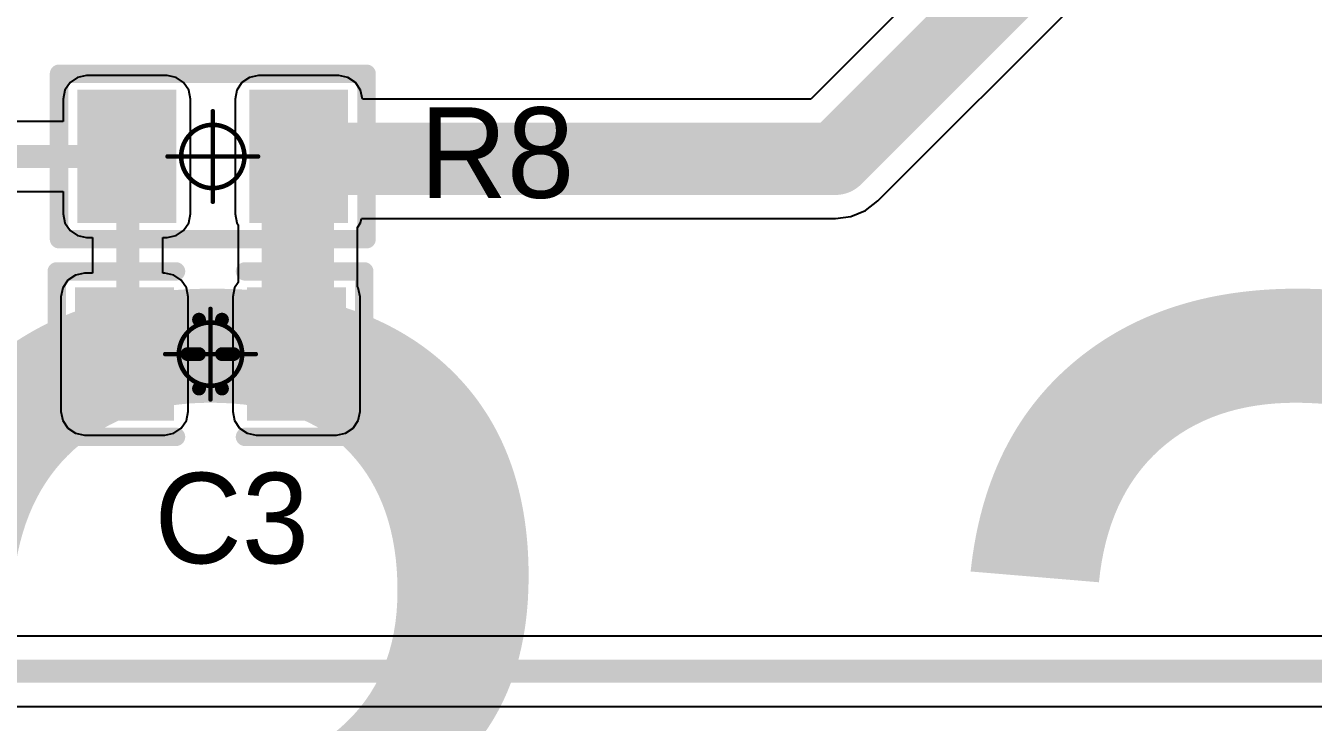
# Model space of a CAD drawing. Header units: millimetres. Extents: x 0.99 to 9.85, y 0.8 to 4.18.
# Drawn here: x 2.408 to 2.968, y 1.115 to 1.418 of the extents above; entities that cross this region are included whole.
import ezdxf

# ---------------------------------------------------------------- set-up
doc = ezdxf.new("R2010")
doc.units = ezdxf.units.MM
doc.header["$MEASUREMENT"] = 0
for name, color, linetype in [('Mechanical15', 56, 'Continuous'), ('TopLayer', 1, 'Continuous'), ('TopOverlay', 2, 'Continuous'), ('TopPaste', 8, 'Continuous'), ('TopSolder', 216, 'Continuous')]:
    doc.layers.add(name, color=color, linetype=linetype)

# ---------------------------------------------------------------- blocks, each defined once
blk = doc.blocks.new('C_0805_L_4')
at = {"layer": 'Mechanical15', "const_width": 0.00197}
for points in [[(0, -0.01969), (0, 0.01969)], [(0, -0.01969), (0, 0.01969)], [(-0.01969, 0), (0.01969, 0)], [(-0.01969, 0), (0.01969, 0)]]:
    blk.add_lwpolyline(points, dxfattribs=at)
at = {"layer": 'Mechanical15'}
for points, const_width in [([(-0.00049, 0.01969, 1), (0.00049, 0.01969, 1)], 0.000984), ([(-0.00049, 0.01969, 1), (0.00049, 0.01969, 1)], 0.000984), ([(0.01378, 0, 1), (-0.01378, 0, 1)], 0.00197), ([(0.01378, 0, 1), (-0.01378, 0, 1)], 0.00197), ([(-0.02018, 0, 1), (-0.01919, 0, 1)], 0.000984), ([(-0.02018, 0, 1), (-0.01919, 0, 1)], 0.000984), ([(-0.01427, 0, 1), (-0.01329, 0, 1)], 0.000984), ([(-0.01427, 0, 1), (-0.01329, 0, 1)], 0.000984), ([(0.01329, 0, 1), (0.01427, 0, 1)], 0.000984), ([(0.01329, 0, 1), (0.01427, 0, 1)], 0.000984), ([(0.01919, 0, 1), (0.02018, 0, 1)], 0.000984), ([(0.01919, 0, 1), (0.02018, 0, 1)], 0.000984), ([(-0.00049, -0.01969, 1), (0.00049, -0.01969, 1)], 0.000984), ([(-0.00049, -0.01969, 1), (0.00049, -0.01969, 1)], 0.000984)]:
    blk.add_lwpolyline(points, format="xyb", close=True, dxfattribs=dict(at, const_width=const_width))
at = {"layer": 'TopLayer'}
for points in [[(-0.0199, -0.025), (-0.0199, 0.025), (-0.0549, -0.025), (-0.0549, 0.025)], [(0.0549, -0.025), (0.0549, 0.025), (0.0199, -0.025), (0.0199, 0.025)]]:
    blk.add_solid(points, dxfattribs=at)
at = {"layer": 'TopOverlay'}
for points, const_width in [([(-0.06693, -0.036), (-0.06693, 0.036)], 0.008), ([(-0.06693, 0.036), (-0.015, 0.036)], 0.008), ([(0.015, 0.036), (0.06693, 0.036)], 0.008), ([(0.06693, -0.036), (0.06693, 0.036)], 0.008), ([(-0.005, -0.015), (-0.005, 0.015)], 0.006), ([(0.005, -0.015), (0.005, 0.015)], 0.006), ([(-0.01, 0), (-0.005, 0)], 0.006), ([(0.005, 0), (0.01, 0)], 0.006), ([(-0.06693, -0.036), (-0.015, -0.036)], 0.008), ([(0.015, -0.036), (0.06693, -0.036)], 0.008)]:
    blk.add_lwpolyline(points, dxfattribs=dict(at, const_width=const_width))
for points, const_width in [([(-0.06893, 0.036, 1), (-0.06493, 0.036, 1)], 0.004), ([(-0.06893, 0.036, 1), (-0.06493, 0.036, 1)], 0.004), ([(-0.017, 0.036, 1), (-0.013, 0.036, 1)], 0.004), ([(0.013, 0.036, 1), (0.017, 0.036, 1)], 0.004), ([(0.06493, 0.036, 1), (0.06893, 0.036, 1)], 0.004), ([(0.06493, 0.036, 1), (0.06893, 0.036, 1)], 0.004), ([(-0.0065, 0.015, 1), (-0.0035, 0.015, 1)], 0.003), ([(0.0035, 0.015, 1), (0.0065, 0.015, 1)], 0.003), ([(-0.0115, 0, 1), (-0.0085, 0, 1)], 0.003), ([(-0.0065, 0, 1), (-0.0035, 0, 1)], 0.003), ([(0.0035, 0, 1), (0.0065, 0, 1)], 0.003), ([(0.0085, 0, 1), (0.0115, 0, 1)], 0.003), ([(-0.0065, -0.015, 1), (-0.0035, -0.015, 1)], 0.003), ([(0.0035, -0.015, 1), (0.0065, -0.015, 1)], 0.003), ([(-0.06893, -0.036, 1), (-0.06493, -0.036, 1)], 0.004), ([(-0.06893, -0.036, 1), (-0.06493, -0.036, 1)], 0.004), ([(-0.017, -0.036, 1), (-0.013, -0.036, 1)], 0.004), ([(0.013, -0.036, 1), (0.017, -0.036, 1)], 0.004), ([(0.06493, -0.036, 1), (0.06893, -0.036, 1)], 0.004), ([(0.06493, -0.036, 1), (0.06893, -0.036, 1)], 0.004)]:
    blk.add_lwpolyline(points, format="xyb", close=True, dxfattribs=dict(at, const_width=const_width))
at = {"layer": 'TopPaste'}
for points in [[(-0.0199, -0.025), (-0.0199, 0.025), (-0.0549, -0.025), (-0.0549, 0.025)], [(0.0549, -0.025), (0.0549, 0.025), (0.0199, -0.025), (0.0199, 0.025)]]:
    blk.add_solid(points, dxfattribs=at)
at = {"layer": 'TopSolder'}
for points in [[(-0.0159, -0.029), (-0.0159, 0.029), (-0.0589, -0.029), (-0.0589, 0.029)], [(0.0589, -0.029), (0.0589, 0.029), (0.0159, -0.029), (0.0159, 0.029)]]:
    blk.add_solid(points, dxfattribs=at)
blk = doc.blocks.new('R_0805_L_34')
at = {"layer": 'Mechanical15', "const_width": 0.00197}
for points in [[(0, -0.01969), (0, 0.01969)], [(-0.01969, 0), (0.01969, 0)]]:
    blk.add_lwpolyline(points, dxfattribs=at)
at = {"layer": 'Mechanical15'}
for points, const_width in [([(-0.00049, 0.01969, 1), (0.00049, 0.01969, 1)], 0.000984), ([(0.01378, 0, 1), (-0.01378, 0, 1)], 0.00197), ([(-0.02018, 0, 1), (-0.01919, 0, 1)], 0.000984), ([(-0.01427, 0, 1), (-0.01329, 0, 1)], 0.000984), ([(0.01329, 0, 1), (0.01427, 0, 1)], 0.000984), ([(0.01919, 0, 1), (0.02018, 0, 1)], 0.000984), ([(-0.00049, -0.01969, 1), (0.00049, -0.01969, 1)], 0.000984)]:
    blk.add_lwpolyline(points, format="xyb", close=True, dxfattribs=dict(at, const_width=const_width))
at = {"layer": 'TopLayer'}
for points in [[(-0.0199, -0.025), (-0.0199, 0.025), (-0.0549, -0.025), (-0.0549, 0.025)], [(0.0549, -0.025), (0.0549, 0.025), (0.0199, -0.025), (0.0199, 0.025)]]:
    blk.add_solid(points, dxfattribs=at)
at = {"layer": 'TopOverlay', "const_width": 0.008}
for points in [[(-0.06693, 0.036), (0.06693, 0.036)], [(-0.06693, -0.036), (-0.06693, 0.036)], [(0.06693, -0.036), (0.06693, 0.036)], [(-0.06693, -0.036), (0.06693, -0.036)]]:
    blk.add_lwpolyline(points, dxfattribs=at)
at = {"layer": 'TopOverlay', "const_width": 0.004}
for points in [[(-0.06893, 0.036, 1), (-0.06493, 0.036, 1)], [(-0.06893, 0.036, 1), (-0.06493, 0.036, 1)], [(0.06493, 0.036, 1), (0.06893, 0.036, 1)], [(0.06493, 0.036, 1), (0.06893, 0.036, 1)], [(-0.06893, -0.036, 1), (-0.06493, -0.036, 1)], [(-0.06893, -0.036, 1), (-0.06493, -0.036, 1)], [(0.06493, -0.036, 1), (0.06893, -0.036, 1)], [(0.06493, -0.036, 1), (0.06893, -0.036, 1)]]:
    blk.add_lwpolyline(points, format="xyb", close=True, dxfattribs=at)
at = {"layer": 'TopPaste'}
for points in [[(-0.0199, -0.025), (-0.0199, 0.025), (-0.0549, -0.025), (-0.0549, 0.025)], [(0.0549, -0.025), (0.0549, 0.025), (0.0199, -0.025), (0.0199, 0.025)]]:
    blk.add_solid(points, dxfattribs=at)
at = {"layer": 'TopSolder'}
for points in [[(-0.0159, -0.029), (-0.0159, 0.029), (-0.0589, -0.029), (-0.0589, 0.029)], [(0.0589, -0.029), (0.0589, 0.029), (0.0159, -0.029), (0.0159, 0.029)]]:
    blk.add_solid(points, dxfattribs=at)

msp = doc.modelspace()

# ---------------------------------------------------------------- linework, layer by layer
at = {"layer": 'TopLayer'}
for p, q in [((2.84903, 1.48576), (2.74924, 1.38597)), ((2.77836, 1.34164), (2.89336, 1.45664)), ((2.43019, 1.39542), (2.42689, 1.39321)), ((2.4341, 1.39619), (2.43019, 1.39542)), ((2.4691, 1.39619), (2.4341, 1.39619)), ((2.473, 1.39542), (2.4691, 1.39619)), ((2.4763, 1.39321), (2.473, 1.39542)), ((2.505, 1.39542), (2.50169, 1.39321)), ((2.5089, 1.39619), (2.505, 1.39542)), ((2.5439, 1.39619), (2.5089, 1.39619)), ((2.5478, 1.39542), (2.5439, 1.39619)), ((2.55111, 1.39321), (2.5478, 1.39542)), ((2.42468, 1.3899), (2.4239, 1.386)), ((2.42689, 1.39321), (2.42468, 1.3899)), ((2.47851, 1.3899), (2.4763, 1.39321)), ((2.47929, 1.386), (2.47851, 1.3899)), ((2.49948, 1.3899), (2.4987, 1.386)), ((2.50169, 1.39321), (2.49948, 1.3899)), ((2.55332, 1.3899), (2.55111, 1.39321)), ((2.55409, 1.386), (2.55332, 1.3899)), ((2.4239, 1.386), (2.4239, 1.37629)), ((2.47929, 1.336), (2.47929, 1.386)), ((2.4987, 1.386), (2.4987, 1.336)), ((2.55409, 1.38597), (2.55409, 1.386)), ((2.74924, 1.38597), (2.55409, 1.38597)), ((2.4239, 1.37629), (2.40162, 1.37629)), ((2.40162, 1.34571), (2.4239, 1.34571)), ((2.4239, 1.34571), (2.4239, 1.336)), ((2.77299, 1.33751), (2.77836, 1.34164)), ((2.4239, 1.336), (2.42468, 1.3321)), ((2.47851, 1.3321), (2.47929, 1.336)), ((2.4987, 1.336), (2.49948, 1.3321)), ((2.55332, 1.3321), (2.5537, 1.33403)), ((2.5537, 1.33403), (2.76, 1.33403)), ((2.76, 1.33403), (2.76672, 1.33491)), ((2.76672, 1.33491), (2.77299, 1.33751)), ((2.42468, 1.3321), (2.42689, 1.32879)), ((2.42689, 1.32879), (2.43019, 1.32658)), ((2.473, 1.32658), (2.4763, 1.32879)), ((2.4763, 1.32879), (2.47851, 1.3321)), ((2.49948, 1.3321), (2.50003, 1.33127)), ((2.50003, 1.33127), (2.50003, 1.30622)), ((2.55197, 1.33008), (2.55332, 1.3321)), ((2.55197, 1.30442), (2.55197, 1.33008)), ((2.43019, 1.32658), (2.4341, 1.3258)), ((2.4341, 1.3258), (2.43671, 1.3258)), ((2.43671, 1.3258), (2.43671, 1.31019)), ((2.46729, 1.31019), (2.46729, 1.3258)), ((2.46729, 1.3258), (2.4691, 1.3258)), ((2.4691, 1.3258), (2.473, 1.32658)), ((2.42589, 1.30721), (2.42368, 1.3039)), ((2.42919, 1.30942), (2.42589, 1.30721)), ((2.4331, 1.31019), (2.42919, 1.30942)), ((2.43671, 1.31019), (2.4331, 1.31019)), ((2.4681, 1.31019), (2.46729, 1.31019)), ((2.472, 1.30942), (2.4681, 1.31019)), ((2.4753, 1.30721), (2.472, 1.30942)), ((2.47751, 1.3039), (2.4753, 1.30721)), ((2.50003, 1.30622), (2.49848, 1.3039)), ((2.42368, 1.3039), (2.4229, 1.3)), ((2.4229, 1.3), (2.4229, 1.25)), ((2.47829, 1.3), (2.47751, 1.3039)), ((2.47829, 1.25), (2.47829, 1.3)), ((2.49848, 1.3039), (2.4977, 1.3)), ((2.4977, 1.3), (2.4977, 1.25)), ((2.55232, 1.3039), (2.55197, 1.30442)), ((2.55309, 1.3), (2.55232, 1.3039)), ((2.55309, 1.25), (2.55309, 1.3)), ((2.4229, 1.25), (2.42368, 1.24609)), ((2.47751, 1.24609), (2.47829, 1.25)), ((2.4977, 1.25), (2.49848, 1.24609)), ((2.55232, 1.24609), (2.55309, 1.25)), ((2.42368, 1.24609), (2.42589, 1.24279)), ((2.4753, 1.24279), (2.47751, 1.24609)), ((2.49848, 1.24609), (2.50069, 1.24279)), ((2.55011, 1.24279), (2.55232, 1.24609)), ((2.42589, 1.24279), (2.42919, 1.24058)), ((2.42919, 1.24058), (2.4331, 1.2398)), ((2.4331, 1.2398), (2.4681, 1.2398)), ((2.4681, 1.2398), (2.472, 1.24058)), ((2.472, 1.24058), (2.4753, 1.24279)), ((2.50069, 1.24279), (2.504, 1.24058)), ((2.504, 1.24058), (2.5079, 1.2398)), ((2.5079, 1.2398), (2.5429, 1.2398)), ((2.5429, 1.2398), (2.5468, 1.24058)), ((2.5468, 1.24058), (2.55011, 1.24279)), ((3.01267, 1.15229), (2.31733, 1.15229)), ((2.311, 1.12171), (3.019, 1.12171))]:
    msp.add_line(p, q, dxfattribs=at)
for points, const_width in [([(2.76, 1.36), (2.875, 1.475)], 0.0315), ([(2.5264, 1.36), (2.76, 1.36)], 0.0315), ([(2.36606, 1.361), (2.43647, 1.361)], 0.01), ([(2.43647, 1.361), (2.452, 1.34547)], 0.01), ([(2.452, 1.2984), (2.452, 1.34547)], 0.01), ([(2.526, 1.28), (2.526, 1.3384)], 0.0315), ([(2.311, 1.137), (3.019, 1.137)], 0.01)]:
    msp.add_lwpolyline(points, dxfattribs=dict(at, const_width=const_width))
for points, const_width in [([(2.51852, 1.36, 1), (2.53427, 1.36, 1)], 0.01575), ([(2.75213, 1.36, 1), (2.76787, 1.36, 1)], 0.01575), ([(2.75213, 1.36, 1), (2.76787, 1.36, 1)], 0.01575), ([(2.43397, 1.361, 1), (2.43897, 1.361, 1)], 0.005), ([(2.43397, 1.361, 1), (2.43897, 1.361, 1)], 0.005), ([(2.4495, 1.34547, 1), (2.4545, 1.34547, 1)], 0.005), ([(2.4495, 1.34547, 1), (2.4545, 1.34547, 1)], 0.005), ([(2.51813, 1.3384, 1), (2.53387, 1.3384, 1)], 0.01575), ([(2.4495, 1.2984, 1), (2.4545, 1.2984, 1)], 0.005), ([(2.51813, 1.28, 1), (2.53387, 1.28, 1)], 0.01575)]:
    msp.add_lwpolyline(points, format="xyb", close=True, dxfattribs=dict(at, const_width=const_width))

# ---------------------------------------------------------------- block references
for name, p in [('R_0805_L_34', (2.489, 1.361)), ('C_0805_L_4', (2.488, 1.275))]:
    msp.add_blockref(name, p)

# ---------------------------------------------------------------- texts
for p in [(2.31488, 0.824), (2.78732, 0.824)]:
    msp.add_text('3', height=0.47244, dxfattribs=at).set_placement(p)
at = {"layer": 'TopOverlay'}
for s, p in [('R8', (2.579, 1.343)), ('C3', (2.4636, 1.184))]:
    msp.add_text(s, height=0.03937, dxfattribs=at).set_placement(p)
at = {"layer": 'TopSolder'}
for p in [(2.31488, 0.824), (2.78732, 0.824)]:
    msp.add_text('3', height=0.47244, dxfattribs=at).set_placement(p)

doc.saveas('drawing.dxf')
